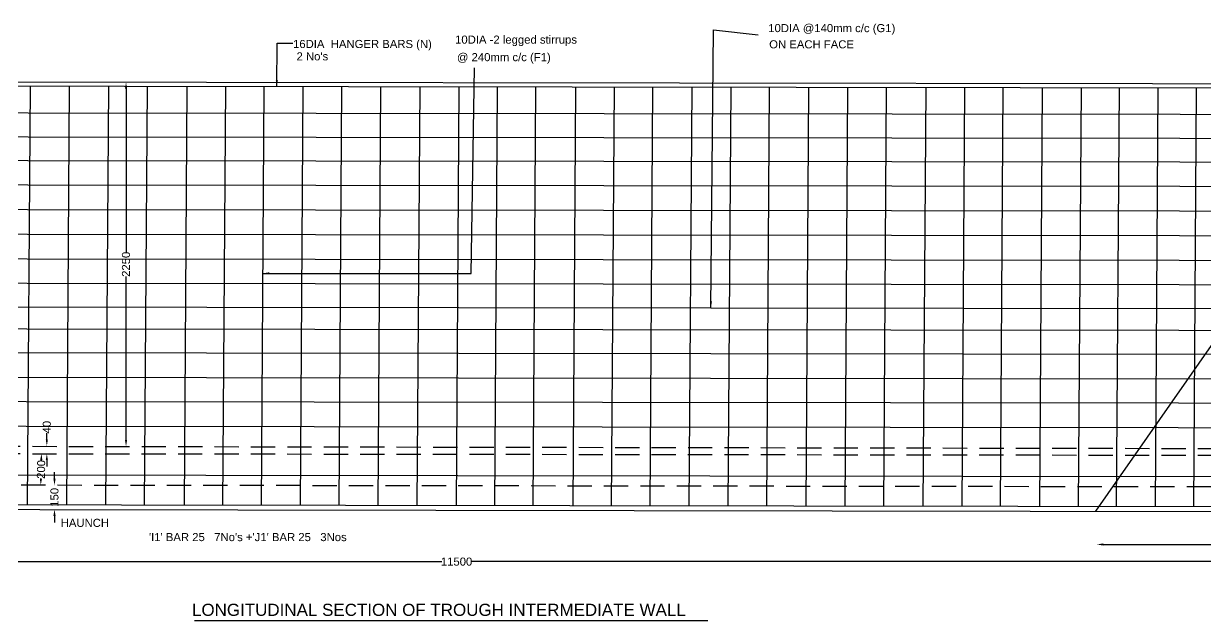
# Model space of a CAD drawing. Header units: millimetres. Extents: x 957 to 21661, y 677 to 15101.
# Drawn here: x 6493 to 13793, y 6530 to 10219 of the extents above; entities that cross this region are included whole.
import ezdxf

# ---------------------------------------------------------------- set-up
doc = ezdxf.new("R2010")
doc.units = ezdxf.units.MM
doc.header["$MEASUREMENT"] = 0
doc.linetypes.add('DASHED', pattern=[0.75, 0.5, -0.25])
for name, color, linetype in [('DIM', 7, 'Continuous'), ('DWG', 7, 'Continuous'), ('TXT', 7, 'Continuous')]:
    doc.layers.add(name, color=color, linetype=linetype)
doc.styles.get("Standard").update_dxf_attribs({"font": 'arial.ttf'})
doc.dimstyles.new('Civil', dxfattribs={"dimtxt": 50, "dimasz": 40, "dimexe": 0.1, "dimexo": 0.0625, "dimgap": 0.09, "dimtad": 0, "dimdec": 0, "dimzin": 12, "dimdsep": 46, "dimtxsty": 'Standard', "dimcen": 0.1, "dimse1": 1, "dimse2": 1, "dimadec": 0, "dimazin": 2, "dimtfac": 1, "dimtdec": 0, "dimtofl": 0, "dimtmove": 0, "dimatfit": 3, "dimfxl": 1, "dimfrac": 1, "dimtolj": 1, "dimtzin": 0, "dimarcsym": 0})

# ---------------------------------------------------------------- blocks, each defined once
blk = doc.blocks.new('*D4')
at = {"layer": 'Defpoints', "color": 0, "transparency": 16777216}
for p in [(3412, 6993), (14923, 6993), (14923, 6893.3)]:
    blk.add_point(p, dxfattribs=at)
at = {"layer": 'DIM', "color": 0, "lineweight": -2, "transparency": 16777216}
for p, q in [((3452, 6893.3), (9075.8, 6893.3)), ((14883, 6893.3), (9259.3, 6893.3))]:
    blk.add_line(p, q, dxfattribs=at)
at = {"layer": 'DIM', "color": 0, "transparency": 16777216}
for points in [[(3452, 6899.9), (3452, 6886.6), (3412, 6893.3)], [(14883, 6899.9), (14883, 6886.6), (14923, 6893.3)]]:
    blk.add_solid(points, dxfattribs=at)
at = {"layer": 'DIM', "color": 0, "transparency": 16777216, "insert": (9167.5, 6893.3), "char_height": 50, "attachment_point": 5}
blk.add_mtext('\\A1;11500', dxfattribs=at)
blk = doc.blocks.new('*D5')
at = {"layer": 'Defpoints', "color": 0, "transparency": 16777216}
for p in [(13122.8, 7011.2), (14926.7, 7011.2), (14926.7, 6999.6)]:
    blk.add_point(p, dxfattribs=at)
at = {"layer": 'DIM', "color": 0, "lineweight": -2, "transparency": 16777216}
for p, q in [((13162.8, 6999.6), (13952.5, 6999.6)), ((14886.7, 6999.6), (14097.1, 6999.6))]:
    blk.add_line(p, q, dxfattribs=at)
at = {"layer": 'DIM', "color": 0, "transparency": 16777216}
for points in [[(13162.8, 7006.2), (13162.8, 6992.9), (13122.8, 6999.6)], [(14886.7, 7006.2), (14886.7, 6992.9), (14926.7, 6999.6)]]:
    blk.add_solid(points, dxfattribs=at)
at = {"layer": 'DIM', "color": 0, "transparency": 16777216, "insert": (14024.8, 6999.6), "char_height": 50, "attachment_point": 5}
blk.add_mtext('\\A1;1800', dxfattribs=at)
blk = doc.blocks.new('*D7')
at = {"layer": 'Defpoints', "color": 0, "transparency": 16777216}
for p in [(6638.5, 7365.5), (6683.7, 7365.5), (6638.5, 7216.4)]:
    blk.add_point(p, dxfattribs=at)
at = {"layer": 'DIM', "color": 0, "lineweight": -2, "transparency": 16777216}
for p, q in [((6683.7, 7405.5), (6683.7, 7445.5)), ((6683.7, 7176.4), (6683.7, 7136.4))]:
    blk.add_line(p, q, dxfattribs=at)
at = {"layer": 'DIM', "color": 0, "transparency": 16777216}
for points in [[(6677.1, 7405.5), (6690.4, 7405.5), (6683.7, 7365.5)], [(6677.1, 7176.4), (6690.4, 7176.4), (6683.7, 7216.4)]]:
    blk.add_solid(points, dxfattribs=at)
at = {"layer": 'DIM', "color": 0, "transparency": 16777216, "insert": (6683.7, 7291), "char_height": 50, "attachment_point": 5, "rotation": 90}
blk.add_mtext('\\A1;150', dxfattribs=at)
blk = doc.blocks.new('*D8')
at = {"layer": 'Defpoints', "color": 0, "transparency": 16777216}
for p in [(6602.9, 7561.3), (6627.4, 7560.8), (6623.5, 7365.4)]:
    blk.add_point(p, dxfattribs=at)
at = {"layer": 'DIM', "color": 0, "lineweight": -2, "transparency": 16777216}
for p, q in [((6602.1, 7521.3), (6602, 7519.2)), ((6599.8, 7405.8), (6599.8, 7407.9))]:
    blk.add_line(p, q, dxfattribs=at)
at = {"layer": 'DIM', "color": 0, "transparency": 16777216}
for points in [[(6595.4, 7521.4), (6608.8, 7521.1), (6602.9, 7561.3)], [(6593.1, 7406), (6606.5, 7405.7), (6599, 7365.8)]]:
    blk.add_solid(points, dxfattribs=at)
at = {"layer": 'DIM', "color": 0, "transparency": 16777216, "insert": (6600.9, 7463.5), "char_height": 50, "attachment_point": 5, "rotation": 88.86295}
blk.add_mtext('\\A1;200', dxfattribs=at)
blk = doc.blocks.new('*D9')
at = {"layer": 'Defpoints', "color": 0, "transparency": 16777216}
for p in [(6626.1, 7607.9), (6636.4, 7607.9), (6626.1, 7560.8)]:
    blk.add_point(p, dxfattribs=at)
at = {"layer": 'DIM', "color": 0, "lineweight": -2, "transparency": 16777216}
for p, q in [((6636.4, 7647.9), (6636.4, 7687.9)), ((6636.4, 7520.8), (6636.4, 7480.8))]:
    blk.add_line(p, q, dxfattribs=at)
at = {"layer": 'DIM', "color": 0, "transparency": 16777216}
for points in [[(6629.8, 7647.9), (6643.1, 7647.9), (6636.4, 7607.9)], [(6629.8, 7520.8), (6643.1, 7520.8), (6636.4, 7560.8)]]:
    blk.add_solid(points, dxfattribs=at)
at = {"layer": 'DIM', "color": 0, "transparency": 16777216, "insert": (6636.4, 7724.7), "char_height": 50, "attachment_point": 5, "rotation": 90}
blk.add_mtext('\\A1;40', dxfattribs=at)
blk = doc.blocks.new('*D10')
at = {"layer": 'Defpoints', "color": 0, "transparency": 16777216}
for p in [(7099.3, 9857.6), (7125.7, 9857.6), (7099.3, 7605.4)]:
    blk.add_point(p, dxfattribs=at)
at = {"layer": 'DIM', "color": 0, "lineweight": -2, "transparency": 16777216}
for p, q in [((7125.7, 9817.6), (7125.7, 8806.6)), ((7125.7, 7645.4), (7125.7, 8656.4))]:
    blk.add_line(p, q, dxfattribs=at)
at = {"layer": 'DIM', "color": 0, "transparency": 16777216}
for points in [[(7119, 9817.6), (7132.3, 9817.6), (7125.7, 9857.6)], [(7119, 7645.4), (7132.3, 7645.4), (7125.7, 7605.4)]]:
    blk.add_solid(points, dxfattribs=at)
at = {"layer": 'DIM', "color": 0, "transparency": 16777216, "insert": (7125.7, 8731.5), "char_height": 50, "attachment_point": 5, "rotation": 90}
blk.add_mtext('\\A1;2250', dxfattribs=at)

msp = doc.modelspace()

# ---------------------------------------------------------------- linework, layer by layer
at = {"layer": 'DIM'}
msp.add_line((7548.6, 6530.3), (10720.2, 6530.3), dxfattribs=at)
at = {"layer": 'DWG'}
for points in [[(1775.7, 9866.1), (16387.8, 9845.1)], [(2944.9, 7249.2), (2962.7, 9839), (15417.4, 9820.3), (15402.2, 7229.6), (2944.9, 7249.2)], [(6532.6, 9833.6), (6515.5, 7243.6)], [(6774.2, 9833.2), (6757.1, 7243.2)], [(7016.9, 9832.9), (6999.7, 7242.8)], [(7255.3, 9832.5), (7238.2, 7242.4)], [(7502, 9832.2), (7484.8, 7242)], [(7739.4, 9831.8), (7722.3, 7241.7)], [(7977.9, 9831.4), (7960.8, 7241.3)], [(8218.4, 9831.1), (8201.3, 7240.9)], [(8456.8, 9830.7), (8439.7, 7240.5)], [(8698.4, 9830.4), (8681.3, 7240.2)], [(8940, 9830), (8922.9, 7239.8)], [(9181.6, 9829.6), (9164.5, 7239.4)], [(9418.8, 9829.3), (9401.7, 7239)], [(9656.2, 9828.9), (9639.1, 7238.7)], [(9902, 9828.5), (9884.9, 7238.3)], [(10140.5, 9828.2), (10123.3, 7237.9)], [(10378.8, 9827.8), (10361.7, 7237.5)], [(10620.4, 9827.5), (10603.3, 7237.1)], [(10860.9, 9827.1), (10843.8, 7236.8)], [(11098.4, 9826.7), (11081.3, 7236.4)], [(11341.9, 9826.4), (11324.7, 7236)], [(11582.4, 9826), (11565.3, 7235.6)], [(11821.9, 9825.7), (11804.8, 7235.3)], [(12065.6, 9825.3), (12048.5, 7234.9)], [(12306.1, 9824.9), (12289, 7234.5)], [(12542.5, 9824.6), (12525.4, 7234.1)], [(12785.2, 9824.2), (12768.1, 7233.7)], [(13025.7, 9823.9), (13008.6, 7233.4)], [(13117.1, 7205.2), (14941.6, 9821)], [(13260.1, 9823.5), (13242.9, 7233)], [(13499.6, 9823.1), (13482.4, 7232.6)], [(13737, 9822.8), (13719.9, 7232.2)], [(2961.5, 9671.9), (15416.5, 9657.1)], [(2960.5, 9524), (15415.6, 9509.3)], [(2959.5, 9376.9), (15414.7, 9362.2)], [(2958.5, 9226.8), (15413.8, 9212)], [(2957.4, 9074.7), (15412.9, 9059.9)], [(2956.4, 8921.4), (15412, 8906.6)], [(2955.3, 8770.2), (15411.2, 8755.5)], [(2954.3, 8619), (15410.3, 8604.3)], [(2953.3, 8472), (15409.4, 8457.2)], [(2952.3, 8337.3), (15408.6, 8322.6)], [(2950.3, 8189.4), (15407.7, 8174.7)], [(2950.3, 8037.2), (15406.9, 8022.4)], [(2949.2, 7887), (15406, 7872.2)], [(2948.2, 7735.9), (15405.1, 7721.1)], [(2946.1, 7433.5), (15403.3, 7418.7)], [(2922.2, 7222.9), (16379.8, 7199.5)]]:
    msp.add_lwpolyline(points, dxfattribs=at)
at = {"layer": 'DWG', "linetype": 'DASHED', "ltscale": 300}
for points in [[(2947.4, 7613), (15404.3, 7590)], [(2947, 7565.5), (15404.1, 7549.5)], [(15402.9, 7353), (2945.7, 7370.5)]]:
    msp.add_lwpolyline(points, dxfattribs=at)

# ---------------------------------------------------------------- texts
at = {"layer": 'DIM'}
for s, height, p in [('10DIA -2 legged stirrups', 50, (9158.4, 10095.4)), ('10DIA @140mm c/c (G1)', 50, (11093.1, 10166.6)), ('16DIA  HANGER BARS (N)', 50, (8157.4, 10068.4)), ('ON EACH FACE', 50, (11098.8, 10066.3)), ("2 No's", 50, (8179, 9992)), ('@ 240mm c/c (F1)', 50, (9170.1, 9987)), ('HAUNCH', 50, (6722.1, 7108.1)), ("'I1' BAR 25   7No's +'J1' BAR 25   3Nos", 50, (7267.3, 7020.2)), ('LONGITUDINAL SECTION OF TROUGH INTERMEDIATE WALL', 75, (7533.3, 6558.1))]:
    msp.add_text(s, height=height, dxfattribs=at).set_placement(p)

# ---------------------------------------------------------------- dimensions: what is measured, and where the dimension line sits
for p1, p2, distance, text, picture, middle in [((7099.3, 7605.4), (7099.3, 9857.6), -26.4, '2250', '*D10', (7125.7, 8731.5)), ((6626.1, 7560.8), (6626.1, 7607.9), -10.3, '40', '*D9', (6636.4, 7724.7)), ((6623.5, 7365.4), (6627.4, 7560.8), 24.5, '200', '*D8', (6600.9, 7463.5)), ((6638.5, 7216.4), (6638.5, 7365.5), -45.2, '150', '*D7', (6683.7, 7291)), ((13122.8, 7011.2), (14926.7, 7011.2), -11.6, '1800', '*D5', (14024.8, 6999.6)), ((3412, 6993), (14923, 6993), -99.7, '11500', '*D4', (9167.5, 6893.3))]:
    dim = msp.add_aligned_dim(p1=p1, p2=p2, distance=distance, text=text, dimstyle='Civil', dxfattribs=at)
    dim.commit()
    dim.dimension.update_dxf_attribs({"geometry": picture, "text_midpoint": middle})

# ---------------------------------------------------------------- leaders
at = {"layer": 'TXT'}
for points in [[(10738.6, 8462.7), (10755.7, 10180.6), (11030.2, 10150.6)], [(8056.6, 9831.3), (8060.2, 10098.9), (8156.9, 10097.7)], [(7970.3, 8675.5), (9258.7, 8675.5), (9278.7, 9946.8)]]:
    msp.add_leader(points, dimstyle='Civil', override={"dimgap": 0.09, "dimtad": 0}, dxfattribs=at)

doc.saveas('drawing.dxf')
